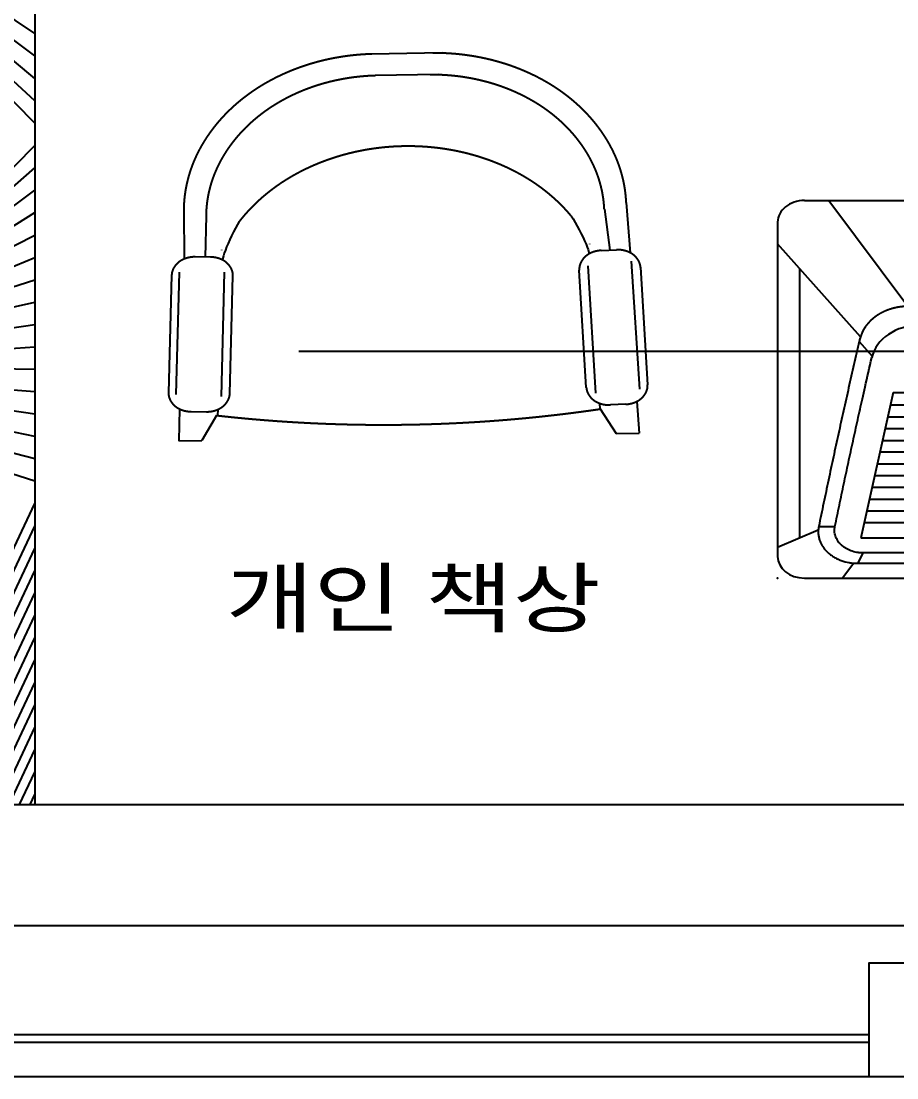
# Model space of a CAD drawing. Extents: x 11551484 to 2613213153046, y -2602833546311 to 14142.
# Drawn here: x 1301458188676 to 1301564054668, y -1301939893641 to -1301812114837 of the extents above; entities that cross this region are included whole.
import ezdxf
from ezdxf.enums import TextEntityAlignment as Align

# ---------------------------------------------------------------- set-up
doc = ezdxf.new("R2010")
doc.units = 0
doc.header["$LTSCALE"] = 1000
doc.header["$MEASUREMENT"] = 0
doc.header["$PDMODE"] = 35
doc.linetypes.add('DH-HID2', pattern=[1.2000000000000002, 0.8, -0.4])
doc.layers.get('0').update_dxf_attribs({"linetype": 'CONTINUOUS'})
for name, color, linetype in [('0-ELC TEXT', 7, 'CONTINUOUS'), ('C-WIN', 4, 'CONTINUOUS'), ('DVM_INDOOR', 7, 'CONTINUOUS'), ('DVM_ROOM', 2, 'CONTINUOUS'), ('DVM_UNIT_BP', 7, 'CONTINUOUS'), ('DVM_UNIT_DP', 4, 'CONTINUOUS'), ('DVM_UNIT_LP', 3, 'CONTINUOUS'), ('FU-FURM', 251, 'DH-HID2'), ('wall', 3, 'CONTINUOUS')]:
    doc.layers.add(name, color=color, linetype=linetype)
doc.styles.add('맑은 고딕', font='malgun.ttf')

# ---------------------------------------------------------------- blocks, each defined once
blk = doc.blocks.new('flooor')
at = {"layer": 'C-WIN', "ltscale": 30}
for p, q in [((11492056.7974163, -14188296.8045588), (11509215.37606006, -14188296.8045588)), ((11500646.7974163, -14188441.8045588), (11499456.7974163, -14188441.8045588)), ((11500646.7974163, -14188451.8045588), (11499456.7974163, -14188451.8045588)), ((11492056.7974163, -14188496.8045588), (11509298.21877253, -14188496.8045588))]:
    blk.add_line(p, q, dxfattribs=at)
blk.add_lwpolyline([(11500706.79741629, -14188346.8045588), (11500646.79741629, -14188346.8045588), (11500646.7974163, -14188496.8045588), (11500706.7974163, -14188496.8045588)], close=True, dxfattribs=at)
blk = doc.blocks.new('F-123')
at = {"layer": 'FU-FURM'}
for p, q in [((42.47350075921531, 491.4605338691181), (-32.96147168626521, 491.4602996555914)), ((38.32481763634678, 462.7917416762648), (-29.56654631310994, 462.7918002296647)), ((-236.2190147402089, 289.2896831228136), (-236.7055348320519, 224.1474592422601)), ((236.2189875559761, 289.2895074627158), (239.5246190141097, 222.4946142365661)), ((-212.498569275218, 280.8380287026521), (-214.1810422947692, 226.3540436279873)), ((-177.1463178400827, 272.6601113662036), (-179.2528930410281, 268.5487267508142)), ((177.1464077626642, 272.6601113662036), (179.2528658567808, 268.5484339838877)), ((212.6958084514972, 280.8380287026521), (217.6497763045536, 226.4751320321084)), ((-181.3991088849089, 263.9647577497672), (-183.5388253027722, 259.0587451205211)), ((-179.2528930410281, 268.5487267508142), (-181.3991088849089, 263.9647577497672)), ((179.2528658567808, 268.5484339838877), (181.3991988074322, 263.9646991963527)), ((181.3991988074322, 263.9646991963527), (183.5387395651833, 259.0585694603942)), ((-187.6120331099173, 248.8784776119137), (-189.4523660605428, 243.9042502870288)), ((-185.6252581386307, 253.9798243398691), (-187.6120331099173, 248.8784776119137)), ((-183.5388253027722, 259.0587451205211), (-185.6252581386307, 253.9798243398691)), ((183.5387395651833, 259.0585694603942), (185.6251724009689, 253.9798828932835)), ((185.6251724009689, 253.9798828932835), (187.6121230324261, 248.8785947187134)), ((187.6121230324261, 248.8785947187134), (189.4525730898804, 243.9043673938577)), ((-191.1001754750268, 239.2072146957071), (-192.5087357505781, 234.9368576349225)), ((-189.4523660605428, 243.9042502870288), (-191.1001754750268, 239.2072146957071)), ((189.4525730898804, 243.9043673938577), (191.10032395095, 239.2072146957071)), ((191.10032395095, 239.2072146957071), (192.5085329061603, 234.9368576349225)), ((-208.5227357505737, 226.1563088404364), (-224.8581352912825, 226.7267944891501)), ((-194.5850974038131, 227.5947898967279), (-195.3256220881249, 224.3085981630575)), ((-193.6583729491631, 231.1111549942871), (-194.5850974038131, 227.5947898967279)), ((-192.5087357505781, 234.9368576349225), (-193.6583729491631, 231.1111549942871)), ((192.5085329061603, 234.9368576349225), (193.6582872115596, 231.1110964408726)), ((193.6582872115596, 231.1110964408726), (194.5849531128242, 227.5949070034258)), ((194.5849531128242, 227.5949070034258), (195.7946660864163, 222.2278450057056)), ((208.5226500129265, 226.1564259471488), (224.858049553708, 226.7269115958625)), ((-195.3256220881249, 224.3085981630575), (-195.9165428687938, 221.1727715269808)), ((-242.2473201362973, 206.7174626865453), (-247.8905199066739, 44.94036854192382)), ((-194.2784533165341, 205.7769781860552), (-199.4515279434218, 41.17813777267293)), ((194.016809599625, 206.040936854246), (200.0604559830736, 37.3158392651676)), ((240.3531494389081, 211.5810241101863), (246.9006477167186, 41.84869115961192)), ((-250.3102971741991, 203.0275453502109), (-255.7418264509124, 47.49341331802134)), ((-190.2534935002568, 45.20661079224374), (-184.8221984371285, 200.740625717619)), ((190.2535248694239, 45.20661079224374), (184.8221126994813, 200.7407428243168)), ((250.3102699899664, 203.0275453502109), (255.7417407132798, 47.49347187143576)), ((-244.3664257620349, 25.89810447764467), (-245.730192696612, -16.38218369685637)), ((-203.4639573349214, 24.26815384622023), (-203.7195428687792, 16.347695752047)), ((204.7752332505825, 16.38177382315916), (204.3015363504874, 23.85213203217427)), ((243.7573262471469, 25.52318714118155), (245.7302826191353, -16.38218369685637)), ((-232.041347690867, 22.07784730191634), (-215.6691766231324, 21.50601492538408)), ((-204.7753189882151, 16.38177382315916), (-221.1572684715738, -16.38230080367066)), ((204.7752332505825, 16.38177382315916), (221.1571827339267, -16.38230080367066)), ((232.0412619532199, 22.07784730191634), (215.6692079922414, 21.50619058549637)), ((-245.730192696612, -16.38218369685637), (-221.1572684715738, -16.38230080367066)), ((221.1571827339267, -16.38230080367066), (245.7302826191353, -16.38218369685637))]:
    blk.add_line(p, q, dxfattribs=at)
for centre, radius, start, end in [((-29.49757042334568, 284.6502640643303), 206.7734982778416, 90.83812199976282, 178.7143300002496), ((29.49748468571306, 284.6503811710427), 206.7734982778416, 1.285573000321378, 89.16188500000861), ((-26.44928110073124, 276.6628208955517), 186.0960723306544, 90.83807399987663, 178.7144210000752), ((26.64652027699594, 276.6628794489516), 186.0960723306544, 1.285554999842787, 89.16189200020295), ((-7.214552351797465e-05, 157.0747887485195), 211.5203628013778, 33.12382300035236, 146.8761480002216), ((-225.7155910892707, 202.1689770379307), 24.57298277841562, 88.0002430001321, 178.0002700000709), ((-209.3802501018454, 201.5983157290175), 24.57298277841562, 357.9997610001627, 88.00006899987858), ((-7.214552351797465e-05, 157.0747887485195), 211.5203628013778, 158.2782829998519, 158.4011099998542), ((209.380281471027, 201.5984328358172), 24.57298277841562, 91.99999300025696, 182.0002950003238), ((-7.214552351797465e-05, 157.0747887485195), 211.5203628013778, 21.59888799954956, 21.72170300017107), ((225.7155053516235, 202.1688013777166), 24.57298277841562, 2.000234000048807, 91.99973500013785), ((-231.1838333395372, 46.63589896674966), 24.57298277841562, 178.0001270001062, 268.0002609999452), ((-214.8116622718026, 46.0642422503297), 24.57298277841562, 268.0000840000845, 357.9999550000141), ((214.8115765341554, 46.06412514351541), 24.57298277841562, 181.9998680001053, 272.0001199997477), ((231.18374760189, 46.6358404133498), 24.57298277841562, 271.9998709997288, 2.000118000417714), ((4.496129076869693e-05, 1288.036033295066), 1288.036033295063, 260.8521540000509, 279.1478419998664)]:
    blk.add_arc(centre, radius, start, end, dxfattribs=at)
blk = doc.blocks.new('DVM_BACKGROUND')
at = {"layer": 'wall', "ltscale": 10}
h = blk.add_hatch(dxfattribs=at)
h.set_pattern_fill('_USER', color=256, scale=50, angle=45, pattern_type=0)
h.set_pattern_definition([(45, (-34694.73136349209, 110.6576521303505), (-35.35533905932738, 35.35533905932738), [])])
h.paths.add_polyline_path([(11490066.33441698, -14258567.45241225), (11490601.33441697, -14258567.45241225), (11490601.33441698, -14257162.45241225), (11490166.33441697, -14257162.45241224), (11490166.33441699, -14256977.95241135), (11490066.33441699, -14256977.95241135), (11490066.33441698, -14257212.45241225), (11490551.33441698, -14257212.45241225), (11490551.33441698, -14257987.45241225), (11490066.33441698, -14257987.45241225)])
h.paths.add_polyline_path([(11493673.83441699, -14258567.45241224), (11493773.83441699, -14258567.45241224), (11493773.83441699, -14256777.95241176), (11493723.83441699, -14256777.95241176), (11493723.83441699, -14257271.95241176), (11493703.09900847, -14257271.95241176), (11493693.09900847, -14257271.95241176), (11493673.83441703, -14257271.95241177)])
h.paths.add_polyline_path([(11498158.83441697, -14255877.95241224), (11498058.83441698, -14255877.95241224), (11497958.83441698, -14255877.95241224), (11497958.81582616, -14255977.95241223), (11498058.81582616, -14255977.95241225), (11498058.81582961, -14256977.96170419), (11498158.79723189, -14256977.98029155)])
h.paths.add_polyline_path([(11498058.81582616, -14258567.45241224), (11498158.62991456, -14258567.45241224), (11498158.62991456, -14256977.97099787), (11498058.81582616, -14256977.97099787), (11498058.81582616, -14257877.97099787), (11498088.06182336, -14257877.97099787), (11498078.06182336, -14257877.97099787), (11498058.81582616, -14257877.97099787)])
h.paths.add_polyline_path([(11489007.68693496, -14259048.74650818), (11489724.98189899, -14259048.74650818), (11489724.98189899, -14259447.84866645), (11489007.68693496, -14259447.84866645)], flags=9)
h.paths.add_polyline_path([(11491159.5376544, -14259048.74650818), (11491880.63117958, -14259048.74650818), (11491880.63117958, -14259447.84866645), (11491159.5376544, -14259447.84866645)], flags=9)
at = {"ltscale": 10}
for points in [[(11489001.33441698, -14258567.45241225), (11491043.33441699, -14258567.45241225)], [(11491043.33441699, -14258567.45241224), (11500074.01640537, -14258567.45241224)]]:
    blk.add_lwpolyline(points, dxfattribs=at)
at = {"layer": 'FU-FURM'}
blk.add_lwpolyline([(11491601.33441698, -14257967.45241225), (11490601.33441698, -14257967.45241225), (11490601.33441698, -14258567.45241225), (11491601.33441698, -14258567.45241225)], close=True, dxfattribs=at)
at = {"layer": 'wall', "ltscale": 10}
blk.add_line((11490601.33441698, -14257162.45241225), (11490601.33441697, -14258567.45241225), dxfattribs=at)
blk.add_blockref('flooor', (-9155.462999323383, -70430.64785344526))
at = {"color": 251, "true_color": 0x636466, "rotation": 1.195856494887908}
blk.add_blockref('F-123', (11491000.25944321, -14258064.18302698), dxfattribs=at)
at = {"layer": '0-ELC TEXT', "color": 8, "style": '맑은 고딕'}
blk.add_text('개인 책상', height=74.66666666666666, dxfattribs=at).set_placement((11490805.09043049, -14258256.65975389), align=Align.TOP_LEFT)
blk = doc.blocks.new('DVM_DP_VEC')
at = {"layer": 'DVM_UNIT_DP', "color": 0}
blk.add_line((0, 0), (100, 0), dxfattribs=at)
blk.add_lwpolyline([(78.78679656440357, 21.21320343559637), (100, 0), (78.78679656440357, -21.21320343559637)], dxfattribs=at)
blk.add_point((0, 0), dxfattribs=at)
blk = doc.blocks.new('DVM_LP_VEC')
at = {"layer": 'DVM_UNIT_LP', "color": 0}
blk.add_line((0, 0), (100, 0), dxfattribs=at)
blk.add_lwpolyline([(78.78679656440357, 21.21320343559637), (100, 0), (78.78679656440357, -21.21320343559637)], dxfattribs=at)
blk.add_point((0, 0), dxfattribs=at)
blk = doc.blocks.new('DVM_ID_CST_WF1W_AP_970X135X410_T_BLO')
at = {"layer": 'DVM_INDOOR'}
h = blk.add_hatch(dxfattribs=at)
h.set_pattern_fill('DOTS', color=0, scale=15)
h.set_pattern_definition([(0, (0.0003496646069152121, -0.09714505920308886), (11.90625, 23.8125), [0, -23.8125])])
h.paths.add_polyline_path([(427.7677599780375, 403.0051856108724, 0.414213562372542), (439.7677599780149, 415.0051856108725), (439.767759978015, 426.8167993794647), (-439.7670373938232, 426.8167993794648), (-439.7670373938232, 415.0051856108725, 0.4142135623736464), (-427.7670373938006, 403.0051856108724)])
h.paths.add_polyline_path([(-439.7670373938232, 461.5746551591514), (-439.7670373938232, 426.8167993794648), (439.7677599780149, 426.8167993794647), (439.7677599780149, 461.5746551591515)])
h.paths.add_polyline_path([(-439.7670373938232, 500.0072533002758), (-439.7670373938232, 461.5746551591514), (439.7677599780149, 461.5746551591515), (439.7677599780149, 499.9927466878061)])
at = {"layer": 'DVM_INDOOR', "color": 0}
for p, q in [((-571.4990598701573, 500.0094260231808), (571.5009401298428, 499.990573945807)), ((-545.4900229083936, 500.0089970429732), (-461.030374221046, 359.8761124277978)), ((-448.4634829360526, 499.9926032529292), (-448.4634829360526, 413.5951200376015)), ((0.0003612920958175891, 499.4283078184637), (0.0003612920958175891, 359.8821821272629)), ((448.4642055202443, 499.9926032529292), (448.4642055202443, 413.5951200376015)), ((545.491903168079, 500.0089970429732), (461.0322544807315, 359.8761124277978)), ((-599.9995299350786, 471.5094260270573), (-599.9995299350786, 28.5094260348105)), ((600.0004700649214, 471.4905739496835), (600.0004700649214, 28.49057395743668)), ((-439.6487621943843, 461.5746551591514), (439.7677599780149, 461.5746551591515)), ((-511.5392769307662, 319.3819922798672), (-599.9995299350786, 442.4832492327834)), ((511.5411571904516, 319.3819922798672), (600.001410194764, 442.4832492327834)), ((439.7677599780149, 426.8167993794647), (-439.7670373938232, 426.8167993794648)), ((-576.7856731563688, 410.0078044116944), (-576.7856731563688, 52.8196653084136)), ((576.7863884121195, 410.0078044250793), (576.7863884121194, 52.85681538480305)), ((425.4642055202442, 390.5951200376015), (-425.6456984023123, 390.5951200376034)), ((-461.030374221046, 359.8761124277978), (460.864802429351, 359.8882496373798)), ((-456.7012947595977, 359.876169422287), (-449.8262625753444, 334.7326790564393)), ((456.7053250291463, 359.8881948757862), (449.8132476263348, 334.7342913305408)), ((448.4619465166802, 334.7329617396376), (-448.4613554322693, 334.7326016648243)), ((-513.0335569589384, 313.227332262455), (-499.2988562865949, 293.7900992585036)), ((513.0342722146892, 313.2273322624525), (499.2995715422561, 293.7900992585048)), ((-476.8691402362415, 245.7597731332264), (-511.1463967359131, 53.39360460217856)), ((-476.8691402362433, 245.7597731332266), (476.869855491873, 245.7597731332266)), ((476.8698554918732, 245.7597731332266), (511.1667994104088, 53.39360460217856)), ((-479.7912322273677, 229.3608049009347), (479.7936258101134, 229.3608049009347)), ((-482.6080843217968, 213.5524497389874), (482.6120957862732, 213.5524497389874)), ((-485.3887959221527, 197.9469173546961), (485.3944045107752, 197.9469173546961)), ((-488.1692921244019, 182.3425937984354), (488.1764977134545, 182.3425937984354)), ((-490.9136592278325, 166.9410290689291), (490.9224410662761, 166.9410290689291)), ((-493.6936343020755, 151.3396301165635), (493.7040128416355, 151.3396301165635)), ((-496.4732692096385, 135.7401402014881), (496.4852442549376, 135.7401402014881)), ((-499.2525220345811, 120.1427945586584), (499.2660933661667, 120.1427945586584)), ((-502.0670361433858, 104.3475603224379), (502.082224013861, 104.3475603224379)), ((-504.8097190014089, 88.95544768650595), (504.8264821539148, 88.95544768650595)), ((-556.1505670930944, 68.44762483789405), (-538.9118146675594, 68.44762483789405)), ((-507.5875860502828, 73.3658791081211), (507.6059446931439, 73.3658791081211)), ((538.9125299232195, 68.46078648941202), (556.1512823488431, 68.44762483789142)), ((-556.6926943567372, 63.38787146065474), (-599.9995299350786, 40.60998617261016)), ((556.6937252461644, 63.38770585423581), (600.0004700649214, 40.6899388878962)), ((-511.1463967359131, 53.39360460217856), (511.1667994104085, 53.39360460217856)), ((-509.1673464636715, 33.32039268178002), (-514.6005191329434, 19.49134255372971)), ((509.1680617193318, 33.32039268178002), (-509.1673464636715, 33.32039268178002)), ((0.0003576278308027585, 33.32039268178002), (0.0003881806525782849, 19.49141748498572)), ((509.1680617193318, 33.32039268178002), (514.6012343886863, 19.49134255372709)), ((-518.588622010773, 19.66940395804837), (-530.8782315779408, 0.008756043305133118)), ((-514.6004580273811, 19.49149241624435), (514.6012343886863, 19.49134255372709)), ((518.5893372665213, 19.66940395804587), (530.8807938719937, -0.008756085566345509)), ((-571.5, 0), (571.5, 0))]:
    blk.add_line(p, q, dxfattribs=at)
for points in [[(-439.7670373938232, 499.9927466878061), (-439.7670373938232, 415.0051856108724, 0.414213562372544), (-427.7670373938458, 403.0051856108724)], [(439.7677599780149, 499.9927466878061), (439.7677599780149, 415.0051856108724, -0.414213562372544), (427.7677599780374, 403.0051856108724), (-427.8324047024502, 403.0051856092625)]]:
    blk.add_lwpolyline(points, format="xyb", dxfattribs=at)
for centre, radius, start, end in [((-571.4995299350786, 471.5094260270573), 28.5, 89.99905499171612, 180), ((571.5004700649215, 471.4905739496835), 28.5, 0, 89.99905499171611), ((-425.4634829360526, 413.5951200376015), 23, 180, 270.0000000000001), ((425.4642055202443, 413.5951200376015), 23, 269.9999999999999, 0), ((-448.4613345565796, 282.7326016648281), 52, 90.00002300171, 169.5496180705391), ((448.4619673923672, 282.7329617396417), 52, 10.44983575181685, 90.0000230017069), ((-571.4914828504978, 28.50804584568638), 28.50804711799102, 179.9972260810626, 269.9828821411303), ((571.5085142349991, 28.49195459122097), 28.491955863373, 269.9828783344734, 359.997223620263)]:
    blk.add_arc(centre, radius, start, end, dxfattribs=at)
for points, knots in [([(-461.0303742826957, 359.8761123591447), (-461.0713464346616, 359.8750692814621), (-461.1532895920034, 359.8729831552875), (-461.2761936597879, 359.8695168083795), (-461.3990870283174, 359.8658036399003), (-461.5219685477475, 359.8618194032831), (-461.6448378302766, 359.8575705301053), (-461.7676942754322, 359.853055274809), (-461.8905373081193, 359.8482738952109), (-462.0133663042764, 359.8432257864219), (-462.1361806331149, 359.8379105547832), (-462.2589796612872, 359.8323277492408), (-462.3817627556425, 359.8264769331826), (-462.5045292826762, 359.8203576651851), (-462.6272786086784, 359.8139695041755), (-462.7500100996931, 359.8073120080516), (-462.872723121531, 359.8003847340538), (-462.9954170397657, 359.7931872386685), (-463.1180912197365, 359.785719077657), (-463.2407450265466, 359.7779798060507), (-463.3633778250651, 359.7699689781551), (-463.485988979927, 359.7616861475508), (-463.6085778555334, 359.7531308670995), (-463.7311438160527, 359.7443026889349), (-463.8536862254184, 359.735201164504), (-463.9762044473368, 359.725825844426), (-464.0986978452652, 359.7161762790302), (-464.2211657873941, 359.7062520159616), (-464.3436076645592, 359.6960526060674), (-464.466022991151, 359.6855787508627), (-464.5884113074208, 359.6748311450542), (-464.7107721583591, 359.6638104854534), (-464.8331050889187, 359.6525174694346), (-464.9554096439788, 359.6409527954197), (-465.0776853684074, 359.6291171628666), (-465.1999318068431, 359.6170112718142), (-465.322148504508, 359.6046358246982), (-465.4443350041713, 359.591991519524), (-465.566490857479, 359.5790790753416), (-465.6886155826749, 359.5658991371608), (-465.810708822378, 359.5524526307844), (-466.2961797340772, 359.4979113800378), (-467.0829308002071, 359.4001230329179), (-468.1078434240903, 359.2518765203109), (-468.948107831071, 359.1152589949633), (-469.4795561141054, 359.0203874047833), (-469.757763830245, 358.96814065136), (-469.8396561624802, 358.9526421014348), (-469.9144083598774, 358.9383934583842), (-470.0036569248791, 358.9215354209061), (-470.1265483415398, 358.898084404137), (-470.2942496731052, 358.8657000275525), (-470.7447386649073, 358.7771977634714), (-471.420632381702, 358.63686080852), (-472.2842237151613, 358.4419993154387), (-473.0835486450144, 358.248291742498), (-473.7172857876312, 358.0845318171427), (-474.214906001604, 357.9499895251687), (-474.5851992127812, 357.8469521069631), (-474.9775503908543, 357.734565165359), (-475.3868311734689, 357.6138212067856), (-475.7627834398857, 357.4995286986646), (-476.044915385168, 357.411820157955), (-476.2210385665746, 357.3563328423353), (-476.3158459037693, 357.3265364702408), (-476.3871019437543, 357.3039704138394), (-476.4698564159573, 357.2777478121517), (-476.6240541531895, 357.2277952400953), (-476.8869778133037, 357.1413141223099), (-477.2379323819721, 357.0233284588327), (-477.5915997349873, 356.901488044038), (-477.8634829967755, 356.8057915184335), (-478.04411048101, 356.7412283473702), (-478.1635102402511, 356.6975736385251), (-478.2843023395433, 356.65358412777), (-478.4311243780057, 356.599748699213), (-478.6361386089893, 356.5238821288729), (-479.0057709585676, 356.385330390863), (-479.5163830570007, 356.1888139516696), (-480.1438537238153, 355.9380841488175), (-480.7578777157491, 355.6837925004508), (-481.319616060716, 355.4429168367611), (-481.776812531745, 355.2411492988574), (-482.0982082472904, 355.0961255527544), (-482.367375462675, 354.9726694848951), (-482.586565704346, 354.8709701069396), (-482.7986856454982, 354.7712708946158), (-482.9688148044984, 354.6905224988707), (-483.1563078980475, 354.6006432040908), (-483.3610652749537, 354.5014371676459), (-483.5829787346079, 354.3926959943872), (-483.8219390757313, 354.2742130475985), (-484.0777796983771, 354.1456751578823), (-484.2857610132705, 354.0400221723064), (-484.5034651316319, 353.9277827036945), (-484.7616044446054, 353.7935847174594), (-485.0781018663868, 353.626312733643), (-485.3455089374609, 353.4827433015532), (-485.6556468746339, 353.3146358078919), (-486.0318579974933, 353.1071782588052), (-486.389713230983, 352.9039790274807), (-486.6644523598031, 352.7456936920123), (-487.0049232365975, 352.5479460620298), (-487.50499479632, 352.2510198761146), (-488.0827684004475, 351.8976219102701), (-488.5878569598431, 351.5803847404074), (-489.0359274949788, 351.2916015595021), (-489.4862069984638, 350.9955084603778), (-489.8949910842675, 350.7207921401109), (-490.2566692606083, 350.4726871517047), (-490.5154444893851, 350.2926801723666), (-490.7290939453453, 350.14213290247), (-490.9710650211341, 349.9700844600443), (-491.2452826320132, 349.7726977890177), (-491.6134580776536, 349.5034155614705), (-491.9797672686591, 349.2304865714531), (-492.2942379724946, 348.9913756187578), (-492.5151186913595, 348.8212142618406), (-492.6871045786982, 348.6877670309502), (-492.8382169534605, 348.5694512154574), (-492.9325145094206, 348.4952061210625), (-492.9765505125122, 348.4603752504585), (-493.0100074576278, 348.4338854189892), (-493.0545197365923, 348.39857251684), (-493.1005602406999, 348.3619666597278), (-493.1434181496165, 348.3278451220529), (-493.1720779638731, 348.3049406364512), (-493.1900333940041, 348.290637734463), (-493.1982896020775, 348.2840720380464), (-493.206545853528, 348.2774463073363), (-493.2113630460044, 348.2736593509891), (-493.212703040494, 348.2725614354194), (-493.2128593037244, 348.2723263976803), (-493.2130431638393, 348.2721286997096), (-493.213231095247, 348.2719586536656), (-493.2133937287911, 348.2717845625245), (-493.2135876217787, 348.2717094585419), (-493.2137173005904, 348.2715508008743), (-493.213840825061, 348.2713908896648), (-493.2140195384602, 348.2712936119462), (-493.2141665111958, 348.2711569163496), (-493.214325382892, 348.271027190025), (-493.2145291946103, 348.2709716434575), (-493.2146602122896, 348.2708083031268), (-493.2147730830411, 348.2706415500315), (-493.214947105794, 348.2705346061769), (-493.2150858858383, 348.2703904097029), (-493.215237465959, 348.2702528218735), (-493.2154343123887, 348.2701867911633), (-493.2155726527149, 348.2700357718368), (-493.2157042304216, 348.2698828262788), (-493.215887723627, 348.2697956004833), (-493.216042475635, 348.2696666307442), (-493.216208728526, 348.2695450612396), (-493.2164177863267, 348.2694997228919), (-493.2165497028143, 348.269333575549), (-493.2166573063164, 348.2691635983063), (-493.2168288768526, 348.2690517558729), (-493.2169638343717, 348.2689037053293), (-493.2171115654148, 348.2687620554086), (-493.2173063924531, 348.2686909863878), (-493.2174405289159, 348.2685362574813), (-493.2175680076507, 348.2683797660395), (-493.2177491481359, 348.2682875407698), (-493.2178998358904, 348.2681547695049), (-493.2180625032929, 348.2680291626284), (-493.2182681167451, 348.267978653659), (-493.218403556089, 348.2678190107512), (-493.2185204527279, 348.2676554848833), (-493.2186969347265, 348.2675537230481), (-493.2188394122818, 348.2674133578194), (-493.2189948481148, 348.2672798484408), (-493.2191936783245, 348.2672187730814), (-493.21933618095, 348.2670714396687), (-493.2194721030637, 348.2669221524105), (-493.219658298161, 348.2668388081678), (-493.2204006690727, 348.2662687971999), (-493.2227923919588, 348.2643032180353), (-493.228077013481, 348.2601182474047), (-493.2367489501414, 348.2531475758321), (-493.2489018339609, 348.2434225021821), (-493.2645058486028, 348.2309088944672), (-493.3025320760075, 348.2004040281228), (-493.3594742974965, 348.1546116057569), (-493.4318162918421, 348.0962222550008), (-493.498334925865, 348.0423495761416), (-493.5613352071944, 347.9911572347565), (-493.6231112663663, 347.9407955304175), (-493.7053647152738, 347.8735147922632), (-493.8079967233434, 347.7891947622), (-493.930898828504, 347.6877048498334), (-494.0534237045638, 347.5857684054845), (-494.1756318323303, 347.4834615008438), (-494.2975810694425, 347.3808548753549), (-494.4191823527096, 347.2778448476733), (-494.5404759607302, 347.1744818845173), (-494.6615099973865, 347.0708239388119), (-494.7821409464248, 346.9667058571824), (-494.9024419499722, 346.8622159697304), (-495.0224807609379, 346.7574338754337), (-495.1421638058421, 346.6522545060377), (-495.2615335504761, 346.546729033136), (-495.3806366429199, 346.4409117180537), (-495.4993461948761, 346.3346620525342), (-495.6177261017847, 346.2280546711045), (-495.7358366035605, 346.1211580451817), (-495.853584955046, 346.0138718391924), (-495.9710128232798, 345.9062446082762), (-496.0881714041327, 345.7983335936158), (-496.2049019149595, 345.6899686762502), (-496.3212857308395, 345.5812411101223), (-496.4373974295831, 345.4722322989861), (-496.5531390850422, 345.3628400876493), (-496.6685548673865, 345.2531139545576), (-496.7836926904247, 345.1431056985694), (-496.8984223082757, 345.0326811469013), (-497.0128092928041, 344.9219115572997), (-497.1269153214189, 344.8108621839809), (-497.2406455084549, 344.6994376640206), (-497.3540426979353, 344.5876844439202), (-497.4671577174172, 344.4756553968164), (-497.5798397029312, 344.3632001986323), (-497.692165554686, 344.2503992346885), (-497.8042061648232, 344.137324702856), (-497.915863943055, 344.0238821527326), (-498.0271830752677, 343.9101176935332), (-498.1382117116275, 343.796079769482), (-498.2488196505828, 343.6816435643826), (-498.3590724408841, 343.5668754317493), (-498.4690314755767, 343.4518359409664), (-498.5786025274797, 343.3364372576514), (-498.687827644269, 343.2207218740983), (-498.7967588703746, 343.1047402414166), (-498.9052318165004, 342.9883400451631), (-499.0133308817615, 342.871603269467), (-499.1211326734335, 342.7546023906033), (-499.2285397299597, 342.6372495775879), (-499.3355957278366, 342.5195873491357), (-499.442347402877, 342.4016595388419), (-499.5486681017539, 342.2833533082814), (-499.6546214763871, 342.1647287068038), (-499.760267014206, 342.0458404818264), (-499.8655133442455, 341.926609609723), (-499.9704015605794, 341.8070748342184), (-500.0749799929599, 341.6872797941025), (-500.1791058009919, 341.5671014589828), (-500.2828517658957, 341.4466058761089), (-500.3862844748912, 341.3258520580688), (-500.489312403259, 341.2047639452811), (-500.5919763494271, 341.0833786154001), (-500.694322724371, 340.9617365943022), (-500.8132060635503, 340.8194009647702), (-500.9484760367548, 340.6562491828408), (-501.0830180263604, 340.4925192248446), (-501.2001773887373, 340.3488072066738), (-501.3002791118934, 340.2253795327308), (-501.3999120000442, 340.1015841179067), (-501.499150713006, 339.9774840006762), (-501.5980636885608, 339.8531355401032), (-501.712968963893, 339.7076895666971), (-501.8437053959015, 339.5410210517448), (-501.9898871153766, 339.3528502634768), (-502.1351892907198, 339.1640177318563), (-502.2796392724172, 338.9745691303805), (-502.4232469116089, 338.7845001112448), (-502.5659381399703, 338.5937787449313), (-502.7077167299542, 338.4023965982366), (-502.848633688161, 338.2104192150742), (-502.9886897761012, 338.0178388785601), (-503.1278132220343, 337.8246318198407), (-503.265999425121, 337.6307767176784), (-503.36546946559, 337.4900857100947), (-503.4271953648988, 337.4023275905383), (-503.4519155655898, 337.3671285421976), (-503.477872679036, 337.3301091493042), (-503.5050617897227, 337.2912659653039), (-503.5334816083894, 337.2505981599562), (-503.561220689159, 337.2108108334191), (-503.5845746187058, 337.1773135325931), (-503.5997253941282, 337.1554374565924), (-503.6067441515117, 337.1454259185917), (-503.6088658722015, 337.1423133152038), (-503.6095030185195, 337.1413798780118), (-503.6101972162969, 337.1403623786812), (-503.610891446968, 337.139344901925), (-503.6115856420474, 337.1383274004576), (-503.6122798198853, 337.1373098869497), (-503.6129739755647, 337.136292358007), (-503.6136681104022, 337.1352748145392), (-503.6143622240447, 337.1342572563033), (-503.6150563165868, 337.1332396833649), (-503.6157503880024, 337.1322220957072), (-503.616444438298, 337.1312044933349), (-503.6171384674717, 337.1301868762475), (-503.6178324755233, 337.1291692444457), (-503.6185264624526, 337.12815159793), (-503.6192204282593, 337.1271339367003), (-503.619914372943, 337.1261162607578), (-503.6206082965032, 337.1250985701025), (-503.6213021989399, 337.1240808647348), (-503.6219960802525, 337.1230631446553), (-503.622689940441, 337.1220454098645), (-503.6233837795046, 337.1210276603627), (-503.6240775974425, 337.12000989615), (-503.6247713942585, 337.1189921172293), (-503.6254651699364, 337.1179743235905), (-503.6261589245346, 337.1169565152742), (-503.626852657834, 337.1159386921307), (-503.6275463706502, 337.1149208547211), (-503.6282400599378, 337.1139030009529), (-503.6289221757722, 337.1129021030162), (-503.6295579976761, 337.1119690288821), (-503.6305078350445, 337.1105754097663), (-503.6338195109672, 337.1057076602721), (-503.6447124991719, 337.0899972861662), (-503.6677433835041, 337.0564707105405), (-503.7060438348576, 337.0007948691265), (-503.7594439775366, 336.9228522541148), (-503.827882046997, 336.8225997465619), (-503.9083919846973, 336.7040734823759), (-503.9951873529826, 336.5755441646997), (-504.0825588902508, 336.4453361134484), (-504.1676868261432, 336.3176843933307), (-504.2505911609214, 336.1926040507088), (-504.3312931914079, 336.0701107445795), (-504.4098133785681, 335.950219405157), (-504.4861718882985, 335.8329446092123), (-504.5603884262578, 335.7183004796478), (-504.6324823450082, 335.6063007567447), (-504.7024723596119, 335.4969586499624), (-504.7703775182338, 335.3902873742739), (-504.9445588661374, 335.1151656775381), (-505.2221979818632, 334.6684789888491), (-505.6076232728651, 334.0286459825086), (-506.0130509815142, 333.3322649441981), (-506.3515225242049, 332.7284885645792), (-506.5816130521216, 332.3067205741442), (-506.6788967618197, 332.1264649621922), (-506.7246247390226, 332.0414529254124), (-506.7506307714716, 331.9929330071943), (-506.7779658424708, 331.9419183902988), (-506.8226964787627, 331.857296594362), (-506.9041290066236, 331.7023247461454), (-507.024008952988, 331.4717864580061), (-507.1690555673129, 331.189275937793), (-507.3248121772847, 330.8809544814796), (-507.4797965002081, 330.5691349912524), (-507.632732404136, 330.2563344465333), (-507.7836180546599, 329.9425671628422), (-507.9324603399327, 329.6278513415197), (-508.064459220536, 329.3439411071775), (-508.1728824101015, 329.1075177133043), (-508.2511368582354, 328.9353148159215), (-508.3067964023539, 328.8120334387046), (-508.3509168606115, 328.7138392629881), (-508.4246939947104, 328.5501832427967), (-508.5483699780098, 328.2705524982528), (-508.7305659133942, 327.8480578120112), (-508.9507440578063, 327.322982442669), (-509.1702991746652, 326.7822372529799), (-509.3649409616385, 326.2881847943656), (-509.5126130605643, 325.904040930434), (-509.6158236009885, 325.6292888448856), (-509.6899206952539, 325.4290928538886), (-509.7491498851241, 325.2681755252354), (-509.8157569182231, 325.0856715441661), (-509.8895625320449, 324.8815147801091), (-509.9703202285264, 324.655615895255), (-510.0408892876646, 324.4558468904551), (-510.0993722509818, 324.2883940930029), (-510.1439511688623, 324.1594696130498), (-510.1892636259333, 324.0271742861601), (-510.2352807732955, 323.8914989285664), (-510.2819820570803, 323.7524374278891), (-510.3293439035103, 323.6099827397294), (-510.3773428603583, 323.4641280083636), (-510.425954721924, 323.3148662639622), (-510.4751547683118, 323.1621905150653), (-510.5249176982843, 323.0060937311806), (-510.5752176386331, 322.8465688508863), (-510.6260282470264, 322.683608802522), (-510.6773226300731, 322.5172064985912), (-510.7290733288912, 322.347354845302), (-510.7812523201151, 322.174046751997), (-510.8338310133065, 321.9972751387729), (-510.886780249403, 321.8170329444027), (-510.9400702990531, 321.6333131344075), (-510.9936708602395, 321.446108709082), (-511.0475510588506, 321.2554127124403), (-511.1016794378227, 321.0612182383141), (-511.1560239900116, 320.8635184480531), (-511.2105520235991, 320.6623065444844), (-511.2652306688501, 320.4575759116969), (-511.320024943843, 320.2493196128819), (-511.3749065917925, 320.0375324853647), (-511.4298216361424, 319.8222032934124), (-511.4848115540269, 319.6033444841502), (-511.5210304807722, 319.456147498619), (-511.5392769307662, 319.3819922798672)], [0, 0, 0, 0, 0.001764710001625698, 0.003529370618493375, 0.005293982243509146, 0.007058545272110827, 0.008823060102966844, 0.01058752712587394, 0.01235194632070891, 0.01411631719642513, 0.01588063927323871, 0.01764491211280482, 0.01940913531855802, 0.02117330853604676, 0.02293743145327849, 0.02470150380105694, 0.02646552535332564, 0.02822949592750999, 0.02999341538486676, 0.03175728363082379, 0.03352110061533865, 0.03528486633323553, 0.03704858082456396, 0.03881224417495116, 0.04057585651595121, 0.04233941802540298, 0.04410292892778397, 0.04586638949457542, 0.04762980025639782, 0.04939316257834039, 0.05115647797052509, 0.05291974787828473, 0.05468297368228422, 0.05644615669863947, 0.05820929817903501, 0.05997239931085269, 0.06173546121728642, 0.06349848495747668, 0.06526147152663847, 0.06702442185618518, 0.06878733681386696, 0.07055021720389902, 0.08805884916942278, 0.1029200028584525, 0.1151366593153826, 0.1247115438933827, 0.1261633876673543, 0.1273248485420242, 0.1283001718163082, 0.1294399409221027, 0.1312355757192111, 0.1336869859118814, 0.1367940478467172, 0.1510030519011308, 0.1634077871428679, 0.1749109716686401, 0.1864145215153534, 0.1915897700965117, 0.1971062505603841, 0.2029638713787736, 0.2091625329225806, 0.2154794019636507, 0.2198826496397384, 0.2218837759489633, 0.2234302270142916, 0.2241616539959857, 0.2251020469743693, 0.2271680143195501, 0.2311406289153521, 0.2370194507864979, 0.2431100872850334, 0.2472467602760261, 0.2494299521600685, 0.2513692703648902, 0.2527206143940439, 0.2549650959541241, 0.2581026073636057, 0.2621329983166878, 0.2719618008867897, 0.2816596220298475, 0.2912266597462142, 0.3005769879825395, 0.3079759853009561, 0.3127439249897269, 0.3157590194684893, 0.3207265943402765, 0.3231480828074483, 0.3258509574659587, 0.3288351935122513, 0.3321007633934455, 0.3356476368649932, 0.3394757810292164, 0.3435851603656398, 0.3479757367606942, 0.3495201787653867, 0.3541315100381924, 0.3605028824282681, 0.3649339661795291, 0.3672000295171146, 0.375692425250424, 0.3834320745857189, 0.3849189889479382, 0.3893450529036144, 0.4003853925743308, 0.4099599751796675, 0.4185070933178612, 0.4260670473263357, 0.4329127293045568, 0.4417115042249566, 0.4472736708826443, 0.451798012872408, 0.4552846395986914, 0.458527599556747, 0.4645822379462354, 0.4698328208841077, 0.4781684939605688, 0.484251469831021, 0.4868431802776811, 0.4901744217302551, 0.4936248331720654, 0.4951071149903015, 0.4953423103364495, 0.4960424314079109, 0.4969446295618702, 0.4977888711471911, 0.4985751565110938, 0.4993034859811544, 0.499368676475171, 0.4995635671754833, 0.4997579563889286, 0.4998236532468631, 0.4998284731465666, 0.499832000381889, 0.4998357284529899, 0.4998400596469758, 0.4998429542100113, 0.4998458543888518, 0.499848739591738, 0.49985161406692, 0.499854481955754, 0.4998573443785027, 0.4998602638927418, 0.4998632189729317, 0.4998661060482749, 0.4998689877733165, 0.4998718474195404, 0.4998747272216385, 0.4998776199965069, 0.4998805484375178, 0.4998834230099971, 0.499886279132751, 0.4998891612685812, 0.4998920148212644, 0.4998949574750482, 0.4998979485403494, 0.4999008394853338, 0.4999037265763551, 0.4999065850908783, 0.4999094767431124, 0.49991236939755, 0.4999152827028483, 0.4999181615608596, 0.4999210258025664, 0.4999238997641895, 0.499926756682461, 0.499929680576573, 0.4999326559324266, 0.4999355402635638, 0.4999384058761218, 0.4999412671667903, 0.4999441372189255, 0.4999470321404173, 0.4999499776985603, 0.4999528500496291, 0.4999557001747068, 0.4999585973048469, 0.4999614890834969, 0.4999959497843635, 0.5000919673554582, 0.5002516763576188, 0.5004750767056564, 0.500762168279883, 0.5011129509259417, 0.5025742049348769, 0.5039085556071908, 0.5051160046086094, 0.5062599934892414, 0.5074039816714822, 0.50854796958163, 0.5108357144109285, 0.5131234592287736, 0.5154112016302771, 0.517698707352656, 0.5199862136671888, 0.5222737187145166, 0.5245609808952734, 0.5268482425051121, 0.5291355020434666, 0.5314225154283142, 0.5337095289347809, 0.5359965417357986, 0.5382833015214131, 0.5405700602632397, 0.5428568181640053, 0.54514331785438, 0.5474298167796084, 0.5497163155977289, 0.5520025477791795, 0.5542887775786127, 0.5565750077097084, 0.5588609703695915, 0.56114693109741, 0.5634328927054968, 0.5657185762406656, 0.5680042566042458, 0.5702899390610963, 0.5725753399277115, 0.5748607374941217, 0.5771461370479384, 0.5794312441055286, 0.5817163459603263, 0.5840014526120688, 0.5862862691293661, 0.588571080195875, 0.5908558945693627, 0.5931404029707276, 0.5954249051255726, 0.5977094133955783, 0.5999936153627987, 0.6022778107570652, 0.6045620104864954, 0.6068458875048196, 0.6091297575356218, 0.611413632627993, 0.6136971842033276, 0.6159807293207723, 0.6182642797378909, 0.6205474969527581, 0.6228307059624489, 0.6251139234596103, 0.6273968093034324, 0.6296796867810989, 0.6319625697643656, 0.6342451046592303, 0.6365276301152791, 0.6388101660466293, 0.641092361422112, 0.6433745472522713, 0.6456567386574922, 0.6479385662225519, 0.6502203851069703, 0.6525022130559578, 0.6559244058773428, 0.6593465946561873, 0.6616276763550041, 0.6639087485864302, 0.6661898312630905, 0.6684705397900168, 0.6707512389957458, 0.6730319434885157, 0.6764523956736416, 0.6798728471605695, 0.6832926988239183, 0.6867125465786433, 0.6901317642053528, 0.6935509817336186, 0.6969695774726518, 0.7003881684570402, 0.7038060168941803, 0.7072237233067329, 0.7106406413340184, 0.7140576938593932, 0.714643515852078, 0.715260925122124, 0.71590992217088, 0.7165905075238375, 0.7173026817304227, 0.7180464415480201, 0.7186791609871033, 0.7190611354825672, 0.7191923625714025, 0.7192056684926941, 0.7192233492083836, 0.7192410299279587, 0.7192587106514186, 0.7192763913787638, 0.7192940721099925, 0.7193117528451056, 0.7193294335841034, 0.7193471143269841, 0.7193647950737495, 0.719382475824398, 0.7194001565789304, 0.7194178373373458, 0.719435518099644, 0.7194531988658264, 0.7194708796358904, 0.7194885604098383, 0.7195062411876685, 0.7195239219693799, 0.7195416027549747, 0.7195592835444521, 0.7195769643378103, 0.7195946451350502, 0.7196123259361715, 0.7196300067411757, 0.7196476875500609, 0.7196653683628264, 0.7196830491794738, 0.7197007300000017, 0.7197184108244105, 0.7197352076111632, 0.7197493522767051, 0.7197910365772616, 0.7199887347155274, 0.7205725908083411, 0.721542611476304, 0.7228988076819125, 0.7246411946793622, 0.7267697919458559, 0.7290690259236752, 0.7313198612185468, 0.7335222924593354, 0.7356763177865987, 0.7377819354155077, 0.7398391436339652, 0.7418479408009075, 0.7438083253448118, 0.74572029576243, 0.7475838506177588, 0.7493989885412833, 0.7511657082295036, 0.7616063603315187, 0.7720470046974925, 0.7833313812471521, 0.7963062087846088, 0.8018536577400155, 0.8040216320747051, 0.8051272826017293, 0.8060107360154659, 0.806392361125821, 0.8076197420369419, 0.8101327313880262, 0.81393147963446, 0.8188098717155567, 0.8238088290266139, 0.8288074147987453, 0.8338056473967558, 0.838803544565445, 0.8438011234525764, 0.8487984006316956, 0.8522872140568146, 0.8550025698244773, 0.8569443677965103, 0.8581125372112549, 0.8596387168802611, 0.8646755910196481, 0.871280372113749, 0.879453658486091, 0.8891961383977598, 0.8964145145570741, 0.9023227452885447, 0.9069205037791308, 0.9090547506350124, 0.9115163908087646, 0.914305458458456, 0.9174219914602847, 0.9208660312143789, 0.9246376224041607, 0.926546843473037, 0.9285052449465975, 0.9305128343248559, 0.9325696191026621, 0.9346756067723379, 0.9368308048254654, 0.9390352207539551, 0.9412888620505019, 0.943591736208548, 0.9459438507218233, 0.9483452131192599, 0.9507958311223428, 0.9532957125272844, 0.955844865141686, 0.9584432967809474, 0.9610910152643934, 0.9637880284111096, 0.9665343440355324, 0.9693299699428223, 0.9721749139240621, 0.9750691837513074, 0.9780127871725278, 0.9810057319064801, 0.9840480256382723, 0.9871396761109801, 0.9902806911671322, 0.9934710785133576, 0.9967108456786109, 1, 1, 1, 1]), ([(511.5404104709472, 319.3821118932584), (511.4336502342702, 319.7360927399697), (511.0769739508645, 320.878715260181), (509.5995853681956, 325.1366726828558), (506.3999062258457, 331.8917883886741), (501.5931709133728, 338.6660547955946), (497.0906985902401, 343.5279750988557), (493.410579995821, 346.8683578946759), (489.455687062114, 349.8786430206657), (483.851311064166, 353.4155066249588), (477.8205351944169, 356.2073370675695), (471.4957316135891, 358.1871665434965), (467.4493494513453, 359.0719056709842), (464.1762957368586, 359.5732296130726), (462.2506170903315, 359.781003699922), (461.1452468963597, 359.8681862399528), (460.864802429351, 359.8882496373797)], [0, 0, 0, 0, 0.01608518895956973, 0.05207365526348239, 0.196027520479133, 0.3399813856947836, 0.411958318302609, 0.4839352509104343, 0.5559121835182596, 0.6278891161260849, 0.7718429813417356, 0.8438199139495608, 0.9157968465573861, 0.9517853128612987, 0.9877737791652115, 1, 1, 1, 1]), ([(-511.5396951799869, 319.3821120100046), (-511.6717967554794, 318.9441078556351), (-512.2574878080429, 316.9148345598764), (-512.7317575754748, 314.8545452275291), (-513.0335569589383, 313.2273322624549)], [0, 0, 0, 0, 0.2166220423305636, 1, 1, 1, 1]), ([(513.0342722146883, 313.2273322624537), (512.7324728312245, 314.8545452275278), (512.2582030729208, 316.9148345202231), (511.6725120337736, 318.9441077775231), (511.5404104709468, 319.3821118932588)], [0, 0, 0, 0, 0.7833779727462047, 1, 1, 1, 1]), ([(-513.033556958939, 313.227332262455), (-513.5056690191689, 310.6810291991712), (-514.4488033873345, 305.5884722323659), (-516.3289123715592, 295.4021363733843), (-519.6039738477882, 277.5736728821813), (-524.2389403865789, 252.0973490672152), (-529.7312774617153, 221.5148550020121), (-535.1541114705324, 190.9217437106297), (-540.5076787276296, 160.3183386316482), (-545.7926271904823, 129.7048731826622), (-551.0111374215787, 99.08192600714321), (-554.4425125822725, 78.65959459191626), (-556.1505670930944, 68.44762483789302)], [0, 0, 0, 0, 0.03125, 0.0625, 0.125, 0.25, 0.375, 0.5, 0.625, 0.75, 0.875, 1, 1, 1, 1]), ([(540.575709729644, 159.8634561924709), (540.5494614987869, 160.014525130137), (538.7502941428642, 170.3684302817053), (535.1548267262823, 190.9217437106271), (529.7319927174652, 221.5148550020097), (524.2396556423295, 252.0973490672125), (519.6046891035384, 277.5736728821789), (516.3296276273098, 295.4021363733819), (514.4495186430848, 305.588472232364), (513.506384274919, 310.6810291991692), (513.0342722146892, 313.2273322624531)], [0, 0, 0, 0, 0.002952561866221171, 0.202362049492977, 0.4017715371197327, 0.6011810247464885, 0.8005905123732442, 0.9002952561866221, 0.9501476280933111, 1, 1, 1, 1]), ([(-538.9118146675598, 68.46078648941202), (-537.33758254134, 77.86023257107908), (-534.1824985435615, 96.6587586773471), (-529.3776394502383, 124.8464243088031), (-524.510169638809, 153.0252861755008), (-519.5861356615158, 181.1961438563826), (-514.609386443484, 209.3594337641442), (-510.3249462037013, 233.3117994246823), (-507.6930242129861, 247.8752629031555), (-506.7534158805374, 253.0561061938955)], [0, 0, 0, 0, 0.1526191009087555, 0.3052382018175109, 0.4578573027262663, 0.6104764036350218, 0.7630955045437772, 0.9157146054525326, 1, 1, 1, 1]), ([(506.7541311361978, 253.0561061938955), (507.6937394686464, 247.8752629031555), (510.3256614593614, 233.3117994246822), (514.6101016991437, 209.3594337641441), (519.5868509171759, 181.1961438563823), (524.5108848944695, 153.0252861755007), (529.3783547058987, 124.8464243088031), (534.1832137992222, 96.6587586773471), (537.3382977970008, 77.86023257107897), (538.9125299232204, 68.46078648941202)], [0, 0, 0, 0, 0.08428539454746853, 0.2369044954562237, 0.389523596364979, 0.5421426972737342, 0.6947617981824895, 0.8473808990912448, 1, 1, 1, 1]), ([(556.1512823488437, 68.44762483789086), (554.4432278380212, 78.65959459191387), (551.0118526773289, 99.08192600714105), (545.8191025958862, 129.5537090252304), (542.3222172604823, 149.8116150965857), (540.5757224062166, 159.8633832337913)], [0, 0, 0, 0, 0.3349869304479672, 0.6699738608959345, 1, 1, 1, 1]), ([(-556.1505670930944, 68.44762483789404), (-556.4007669809894, 66.944268199687), (-556.5932926066571, 65.25553562677598), (-556.6847477939868, 63.56043049115621), (-556.6930030231761, 63.38785151250565)], [0, 0, 0, 0, 0.8982207263448964, 1, 1, 1, 1]), ([(-535.5648660299289, 48.89679283793177), (-535.6598566943749, 49.06868876046175), (-536.7898322240203, 51.16161269518759), (-538.0737342138314, 54.4064977163799), (-539.0008202684926, 58.67694793388861), (-539.288542363887, 61.39291102761044), (-539.3406412674728, 63.57478604604475), (-539.274399374606, 65.75631942381173), (-539.0920102424839, 67.38487235804573), (-538.9118146675594, 68.4607864894119)], [0, 0, 0, 0, 0.02912868415534109, 0.3527524561035607, 0.5145643420776705, 0.6763762280517803, 0.7572821710388353, 0.8381881140258902, 1, 1, 1, 1]), ([(535.5655812855892, 48.89679283793177), (535.6605719500352, 49.06868876046175), (536.7905474796806, 51.16161269518736), (538.0744494694922, 54.4064977163799), (539.0015355241529, 58.67694793388861), (539.2892576195476, 61.39291102761044), (539.341356523133, 63.57478604604475), (539.2751146302666, 65.75631942381139), (539.0927254981442, 67.38487235804527), (538.91252992322, 68.46078648941156)], [0, 0, 0, 0, 0.02912868415534248, 0.3527524561035617, 0.5145643420776712, 0.6763762280517809, 0.7572821710388357, 0.8381881140258904, 1, 1, 1, 1]), ([(556.6937182789246, 63.38785151250337), (556.6854630497354, 63.56043049115371), (556.5940078624061, 65.25553562677348), (556.4014822367384, 66.9442681996845), (556.1512823488432, 68.44762483789142)], [0, 0, 0, 0, 0.1017792736550928, 1, 1, 1, 1]), ([(-556.6930030231761, 63.38785151250565), (-556.7211747485728, 62.79890994778631), (-556.7576535981655, 61.44704829694942), (-556.6953957805381, 58.56978760713147), (-556.3072071896624, 54.77183496186873), (-555.1613619002455, 49.46849781578109), (-553.8156257253136, 45.80159121875474), (-552.8161677044068, 43.65527452443754)], [0, 0, 0, 0, 0.08709395474588129, 0.1997092628094373, 0.4249398789365493, 0.6501704950636612, 1, 1, 1, 1]), ([(552.8168829601553, 43.65527452443504), (553.8163409810621, 45.80159121875212), (555.1620771559941, 49.46849781577848), (556.3079224454112, 54.77183496186623), (556.6961110362871, 58.56978760712897), (556.7583688539142, 61.44704829694692), (556.7218900043216, 62.79890994778381), (556.6937182789246, 63.38785151250337)], [0, 0, 0, 0, 0.3498295049363406, 0.5750601210634518, 0.800290737190563, 0.9129060452541187, 1, 1, 1, 1]), ([(-509.1673464636715, 33.32039268178002), (-509.7131534002785, 33.320392681779), (-510.8047627594158, 33.35013716643127), (-512.437352301069, 33.48346902552723), (-514.0603063908497, 33.70499769490536), (-517.277321757035, 34.32341201055223), (-520.9181717421241, 35.55332968402033), (-524.2956463976604, 37.35000655819485), (-526.1338627694888, 38.52851983764069), (-527.4625107126842, 39.48580258211334), (-528.7370145573377, 40.51396050640241), (-529.9538924818789, 41.60965172632322), (-530.9170343009264, 42.57622058579497), (-531.6552529745368, 43.37990043700208), (-532.1923343612336, 43.9974549716994), (-532.7123979017238, 44.62938641716582), (-533.3826764788209, 45.49046492062527), (-534.379452961321, 46.88435098278714), (-535.1321768828884, 48.1137948398335), (-535.5648660299289, 48.89679283793177)], [0, 0, 0, 0, 0.05091657848496777, 0.1018331569699355, 0.1527497354549033, 0.2036663139398712, 0.4073326278797422, 0.5091657848496778, 0.5600823633346456, 0.6109989418196133, 0.6619155203045811, 0.7128320987895489, 0.7637486772745167, 0.7892069665170005, 0.8146652557594843, 0.8401235450019682, 0.8655818342444521, 0.9164984127294198, 1, 1, 1, 1]), ([(535.5655812855892, 48.89679283793166), (535.1328921385488, 48.11379483983339), (534.3801682169814, 46.88435098278703), (533.3833917344813, 45.49046492062527), (532.7131131573836, 44.62938641716582), (532.1930496168937, 43.9974549716994), (531.6559682301971, 43.37990043700208), (530.9177495565867, 42.57622058579497), (529.9546077375393, 41.60965172632322), (528.737729812998, 40.51396050640241), (527.4632259683443, 39.48580258211334), (526.1345780251489, 38.52851983764069), (524.2963616533206, 37.35000655819485), (520.9188869977842, 35.55332968402033), (517.2780370126951, 34.32341201055223), (514.0610216465101, 33.70499769490536), (512.4380675567294, 33.48346902552723), (510.8054780150763, 33.35013716643127), (509.7138686559391, 33.320392681779), (509.1680617193318, 33.32039268178002)], [0, 0, 0, 0, 0.08350158727057388, 0.134418165755542, 0.1598764549980261, 0.1853347442405101, 0.2107930334829942, 0.2362513227254782, 0.2871679012104463, 0.3380844796954144, 0.3890010581803826, 0.4399176366653507, 0.4908342151503188, 0.5926673721202551, 0.7963336860601276, 0.8472502645450957, 0.8981668430300638, 0.9490834215150319, 1, 1, 1, 1]), ([(-552.8161677044068, 43.65527452443754), (-552.5286642617116, 43.03786646344631), (-551.5492347493869, 41.06120922643456), (-550.0244378732398, 38.51042777912559), (-548.470462364236, 36.341348188909), (-547.5316773557004, 35.1405353215184), (-546.8039569911734, 34.25896116911801), (-546.0533764957779, 33.39688201662361), (-545.0212262215821, 32.27561560685987), (-543.6730184502812, 30.9290550420612), (-541.9695774520862, 29.40431520112949), (-540.1855424116952, 27.97490018178038), (-538.3262032910111, 26.64475143150204), (-535.7540944194723, 25.00902020877296), (-531.0272913946044, 22.52319752790615), (-525.9345217246771, 20.83638770876788), (-521.437422724505, 19.99962801570379), (-519.7331229608947, 19.77808559287675), (-518.7815433262797, 19.68664457767315), (-518.588622010773, 19.66940395804837)], [0, 0, 0, 0, 0.04666822646161352, 0.151119513144841, 0.2033451564864547, 0.2294579781572616, 0.2555707998280685, 0.2816836214988753, 0.3077964431696822, 0.360022086511296, 0.4122477298529097, 0.4644733731945234, 0.5166990165361371, 0.5689246598777509, 0.6733759465609784, 0.8822785199274334, 0.9345041632690472, 0.9867298066106609, 1, 1, 1, 1]), ([(518.5893372665208, 19.66940395804587), (518.782258582028, 19.68664457767064), (519.733838216643, 19.77808559287424), (521.4381379802538, 19.99962801570129), (525.9352369804254, 20.83638770876516), (531.0280066503527, 22.52319752790353), (535.7548096752206, 25.00902020877035), (538.3269185467597, 26.64475143149897), (540.1862576674442, 27.97490018177788), (541.9702927078346, 29.40431520112699), (543.6737337060298, 30.92905504205859), (545.0219414773304, 32.27561560685749), (546.0540917515267, 33.39688201662054), (546.804672246922, 34.25896116911505), (547.5323926114492, 35.1405353215159), (548.4711776199841, 36.34134818890638), (550.0251531289881, 38.51042777912286), (551.5499500051354, 41.06120922643206), (552.5293795174601, 43.03786646344369), (552.8168829601553, 43.65527452443504)], [0, 0, 0, 0, 0.01327019338934587, 0.06549583673095927, 0.1177214800725728, 0.3266240534390266, 0.4310753401222536, 0.483300983463867, 0.5355266268054805, 0.5877522701470939, 0.6399779134887074, 0.6922035568303209, 0.7183163785011275, 0.7444292001719343, 0.770542021842741, 0.7966548435135478, 0.8488804868551612, 0.9533317735383882, 1, 1, 1, 1]), ([(-518.588622010773, 19.66940395804837), (-518.0222898986133, 19.61879308334343), (-516.6942722764784, 19.52627732559696), (-515.3630294000573, 19.49175383075154), (-514.6005191329434, 19.49134255372971)], [0, 0, 0, 0, 0.4272316611374273, 1, 1, 1, 1]), ([(518.5893372665213, 19.66940395804587), (518.0230051543612, 19.61879308334093), (516.6949875322215, 19.52627732559401), (515.3637446557999, 19.49175383074882), (514.6012343886863, 19.49134255372709)], [0, 0, 0, 0, 0.4272316611373876, 1, 1, 1, 1])]:
    blk.add_open_spline(points, degree=3, knots=knots, dxfattribs=at)
for points in [[(-506.7516721285156, 253.0558531067528), (-504.3874006937438, 266.0952069233428), (-502.0026583125631, 279.1314052709936), (-499.5987769944496, 292.1645675740821)], [(499.5994997390569, 292.1644401757762), (502.0032515391083, 279.1312835756832), (504.3878599444205, 266.0951159793729), (506.7519931379201, 253.0558180039768)]]:
    blk.add_open_spline(points, degree=3, dxfattribs=at)
at = {"layer": 'DVM_UNIT_BP'}
for p in [(-599.9995299350786, 0), (600.0004700649214, 0)]:
    blk.add_point(p, dxfattribs=at)
at = {"layer": 'DVM_UNIT_DP'}
blk.add_blockref('DVM_DP_VEC', (600.0004700649214, 299.9999999999999), dxfattribs=at)
at = {"layer": 'DVM_UNIT_LP'}
blk.add_blockref('DVM_LP_VEC', (600.0004700649214, 150), dxfattribs=at)
blk = doc.blocks.new('260514_슬하신경정신과의원(에어컨 오봉수)')
at = {"layer": 'DVM_ROOM'}
blk.add_lwpolyline([(11493673.83441699, -14255977.95241176), (11490066.33441698, -14255977.95241176), (11490066.33441698, -14258567.45241225), (11493673.83441699, -14258567.45241225)], close=True, dxfattribs=at)
blk.add_blockref('DVM_BACKGROUND', (0, 0))
at = {"layer": 'DVM_INDOOR', "color": 2}
blk.add_blockref('DVM_ID_CST_WF1W_AP_970X135X410_T_BLO', (11491994.11007355, -14258267.45241224), dxfattribs=at)

msp = doc.modelspace()

# ---------------------------------------------------------------- block references
at = {"layer": 'wall', "ltscale": 10, "xscale": 113262, "yscale": 91306, "zscale": 113262}
msp.add_blockref('260514_슬하신경정신과의원(에어컨 오봉수)', (11365289, -14088532), dxfattribs=at)

doc.saveas('drawing.dxf')
